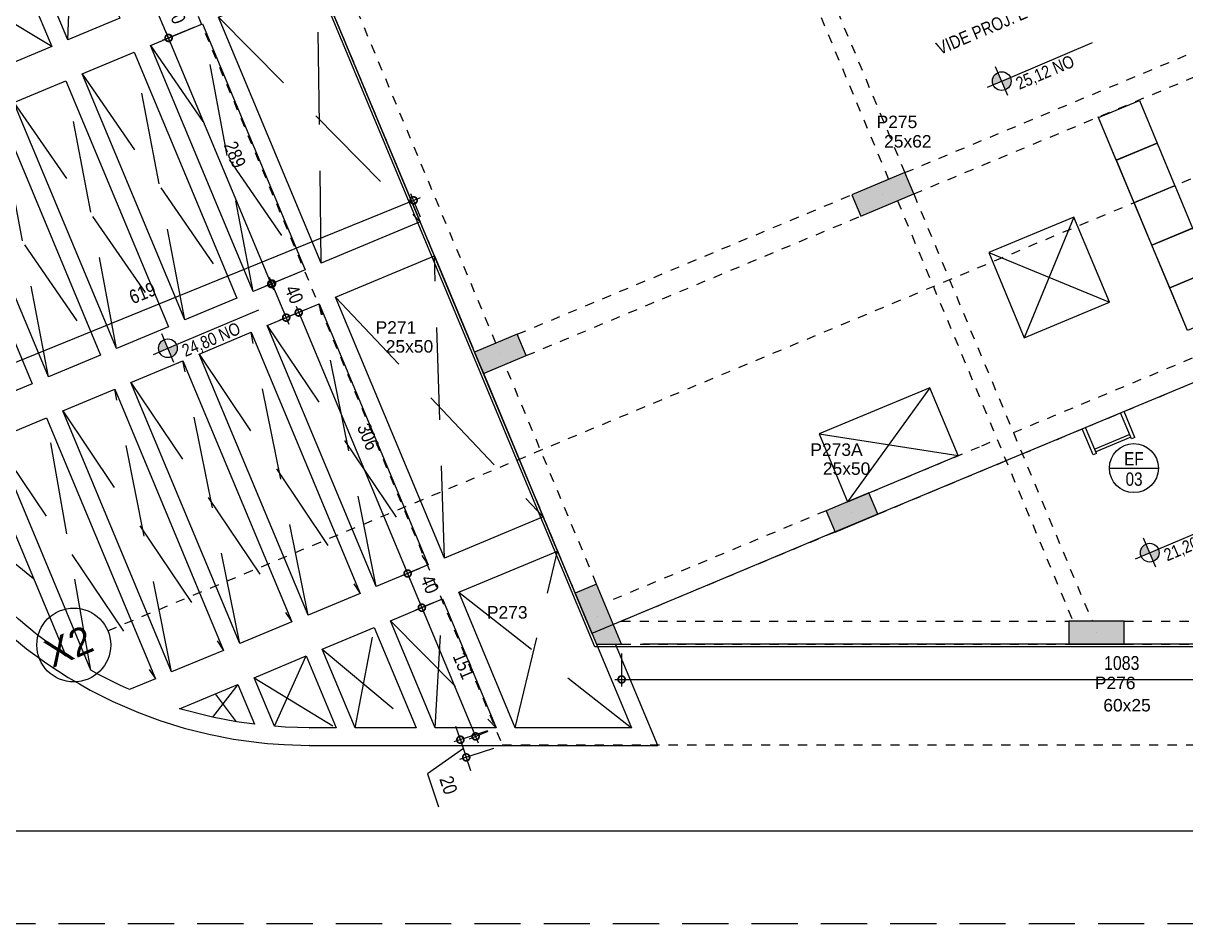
# Model space of a CAD drawing. Header units: metres. Extents: x -208 to 570, y -18 to 184.
# Drawn here: x -88.77 to -76.19, y -6.08 to 3.72 of the extents above; entities that cross this region are included whole.
import ezdxf
from ezdxf.enums import TextEntityAlignment as Align

# ---------------------------------------------------------------- set-up
doc = ezdxf.new("R2010")
doc.units = ezdxf.units.M
doc.header["$PDMODE"] = 35
doc.linetypes.add('DASHEDX2', pattern=[1.5, 1, -0.5])
doc.linetypes.add('ESTILO_TQS_0004', pattern=[1.12, 0.5, -0.2, 0.01, -0.2, 0.01, -0.2])
for name, color, linetype in [('1', 232, 'DASHEDX2'), ('12', 232, 'Continuous'), ('205', 232, 'ESTILO_TQS_0004'), ('242', 143, 'Continuous'), ('28', 232, 'Continuous'), ('29', 232, 'Continuous'), ('4', 2, 'Continuous'), ('5', 1, 'Continuous'), ('9', 232, 'Continuous'), ('ARQ-ALV ACAB', 4, 'Continuous'), ('ARQ-ALV OSSO', 5, 'Continuous'), ('ARQ-AUX', 7, 'Continuous'), ('ARQ-AUX2', 2, 'Continuous'), ('ARQ-CAX', 1, 'Continuous'), ('ARQ-DIM', 2, 'Continuous'), ('ARQ-DIM EMBASAM', 2, 'Continuous'), ('ARQ-PRJ', 7, 'DASHEDX2'), ('ARQ-SIM', 1, 'Continuous'), ('ARQ-SIM EMBASAM', 1, 'Continuous'), ('ARQ-TXT EMBASAM', 2, 'Continuous'), ('ETE-PAREDE', 5, 'Continuous')]:
    doc.layers.add(name, color=color, linetype=linetype)
doc.styles.add('Adesa', font='ARIALN.TTF')
doc.styles.get("Standard").update_dxf_attribs({"font": 'arial.ttf'})
doc.dimstyles.new('ADESA 1-0075', dxfattribs={"dimtxt": 0.15, "dimasz": 0.15, "dimexe": 0.075, "dimexo": 0.1, "dimgap": 0.1, "dimtad": 1, "dimdec": 1, "dimlfac": 100, "dimzin": 12, "dimtxsty": 'Adesa', "dimblk": 'DOTSMALL', "dimcen": 1, "dimdle": 0.075, "dimclrd": 1, "dimclre": 1, "dimclrt": 256, "dimazin": 3, "dimtm": 1e-09, "dimtfac": 1, "dimtdec": 1, "dimtmove": 1, "dimatfit": 0, "dimldrblk": 'DOTSMALL', "dimfxl": 0.8, "dimtvp": 2, "dimtolj": 1, "dimtzin": 0, "dimarcsym": 0})

# ---------------------------------------------------------------- blocks, each defined once
blk = doc.blocks.new('ARQ-PERG RED')
at = {"layer": '1'}
for p, q in [((-1.197, -0.686), (-0.653, 1.023)), ((-1.935, -0.994), (-1.899, 0.503)), ((-1.724, 0.576), (-0.127, -0.239)), ((-2.674, -1.302), (-2.613, 0.135)), ((-2.447, 0.233), (-1.372, -0.759)), ((-3.12, -0.233), (-2.111, -1.067)), ((-3.412, -1.61), (-3.272, -0.362)), ((0.069, -3.719), (0.027, -0.608)), ((-2.849, -1.376), (-3.734, -0.839)), ((-0.67, -4.027), (-1.218, -1.128)), ((-1.043, -1.055), (1.139, -3.272)), ((-4.477, -2.055), (-3.755, -1.281)), ((-1.781, -1.363), (-0.107, -3.792)), ((-3.587, -1.684), (-4.203, -1.503)), ((-1.408, -4.335), (-1.957, -1.437)), ((-2.146, -4.643), (-2.695, -1.745)), ((-2.52, -1.671), (-0.845, -4.1)), ((-3.258, -1.98), (-1.583, -4.408)), ((-2.884, -4.951), (-3.433, -2.053)), ((-3.622, -5.259), (-4.171, -2.361)), ((-3.996, -2.288), (-2.321, -4.717)), ((-4.699, -2.679), (-3.059, -5.025)), ((-4.556, -5.649), (-4.525, -3.589)), ((1.402, -6.914), (1.293, -3.642)), ((-3.798, -5.333), (-4.867, -4.099)), ((0.223, -4.088), (2.472, -6.468)), ((0.664, -7.222), (0.047, -4.161)), ((-0.516, -4.396), (1.227, -6.987)), ((-0.074, -7.53), (-0.691, -4.469)), ((-0.813, -7.839), (-1.429, -4.778)), ((-1.254, -4.704), (0.489, -7.295)), ((-1.992, -5.013), (-0.25, -7.604)), ((-1.551, -8.146), (-2.167, -5.086)), ((-2.426, -8.127), (-2.905, -5.394)), ((-2.73, -5.32), (-0.988, -7.912)), ((-3.468, -5.629), (-1.726, -8.22)), ((-3.644, -5.702), (-3.589, -7.209)), ((-4.404, -6.019), (-3.046, -7.133)), ((2.169, -8.751), (2.626, -6.837)), ((1.556, -7.283), (3.425, -8.751)), ((1.302, -8.751), (1.381, -7.356)), ((0.435, -8.751), (0.643, -7.665)), ((0.818, -7.591), (1.963, -8.751)), ((0.08, -7.9), (1.096, -8.751)), ((-0.439, -8.734), (-0.096, -7.973)), ((-0.834, -8.281), (-1.108, -8.635)), ((-0.659, -8.208), (0.229, -8.751)), ((-0.848, -8.686), (-1.075, -8.382))]:
    blk.add_line(p, q, dxfattribs=at)
at = {"layer": '4'}
for p, q in [((-1.885, 0.715), (-0.551, 1.272)), ((-0.004, -0.041), (-0.551, 1.272)), ((-1.724, 0.576), (-0.653, 1.023)), ((-0.653, 1.023), (-0.179, -0.114)), ((-2.235, 0.561), (-1.885, 0.715)), ((-2.479, 0.435), (-2.235, 0.561)), ((-1.908, 0.5), (-1.899, 0.503)), ((-2.716, 0.295), (-2.479, 0.435)), ((-2.387, 0.268), (-2.153, 0.39)), ((-2.153, 0.39), (-1.908, 0.5)), ((-2.944, 0.143), (-2.716, 0.295)), ((-2.447, 0.233), (-2.387, 0.268)), ((-3.164, -0.022), (-2.944, 0.143)), ((-2.835, -0.012), (-2.615, 0.134)), ((-3.375, -0.198), (-3.164, -0.022)), ((-3.046, -0.171), (-2.945, -0.095)), ((-2.945, -0.095), (-2.835, -0.012)), ((-3.575, -0.386), (-3.375, -0.198)), ((-3.12, -0.233), (-3.046, -0.171)), ((-3.442, -0.521), (-3.272, -0.362)), ((-3.765, -0.584), (-3.575, -0.386)), ((-3.944, -0.793), (-3.765, -0.584)), ((-3.624, -0.712), (-3.442, -0.521)), ((-3.734, -0.839), (-3.624, -0.712)), ((-4.111, -1.011), (-3.944, -0.793)), ((-4.265, -1.237), (-4.111, -1.011)), ((-4.106, -1.34), (-3.957, -1.122)), ((-3.957, -1.122), (-3.869, -1.008)), ((-3.957, -1.122), (-3.957, -1.122)), ((-4.408, -1.472), (-4.265, -1.237)), ((-4.247, -1.576), (-4.106, -1.34)), ((-4.537, -1.715), (-4.408, -1.472)), ((-4.366, -1.799), (-4.247, -1.576)), ((-4.661, -1.988), (-4.537, -1.715)), ((-3.587, -1.684), (-4.477, -2.055)), ((-4.477, -2.055), (-4.366, -1.799)), ((-4.754, -2.219), (-4.661, -1.988)), ((-4.668, -2.568), (-4.171, -2.361)), ((-4.699, -2.679), (-4.668, -2.568)), ((-4.404, -6.019), (-4.343, -6.129)), ((-2.792, -7.899), (-2.697, -7.971)), ((-1.466, -8.545), (-0.834, -8.281)), ((-0.834, -8.281), (-0.654, -8.713)), ((-1.108, -8.635), (-1.466, -8.545)), ((-0.654, -8.713), (-0.848, -8.686))]:
    blk.add_line(p, q, dxfattribs=at)
for points in [[(-1.899, 0.503), (-1.372, -0.759)], [(-1.197, -0.686), (-1.724, 0.576)], [(-1.884, 0.428), (-1.882, 0.429)], [(-2.613, 0.135), (-2.111, -1.067)], [(-1.935, -0.994), (-2.447, 0.233)], [(-2.674, -1.302), (-3.12, -0.233)], [(-0.127, -0.239), (-1.197, -0.686)], [(-3.272, -0.362), (-2.849, -1.376)], [(-1.043, -1.055), (0.027, -0.608)], [(0.027, -0.608), (1.139, -3.272)], [(-3.412, -1.61), (-3.734, -0.839)], [(-1.372, -0.759), (-1.935, -0.994)], [(-3.869, -1.008), (-3.587, -1.684)], [(-2.111, -1.067), (-2.674, -1.302)], [(-1.781, -1.363), (-1.218, -1.128)], [(-1.218, -1.128), (-0.107, -3.792)], [(0.069, -3.719), (-1.043, -1.055)], [(-2.849, -1.376), (-3.412, -1.61)], [(-0.67, -4.027), (-1.781, -1.363)], [(-2.52, -1.671), (-1.957, -1.437)], [(-1.957, -1.437), (-0.845, -4.1)], [(-3.258, -1.98), (-2.695, -1.745)], [(-2.695, -1.745), (-1.583, -4.408)], [(-1.408, -4.335), (-2.52, -1.671)], [(-2.146, -4.643), (-3.258, -1.98)], [(-3.996, -2.288), (-3.433, -2.053)], [(-3.433, -2.053), (-2.321, -4.717)], [(-4.754, -2.219), (-4.841, -2.479)], [(-4.171, -2.361), (-3.059, -5.025)], [(-2.884, -4.951), (-3.996, -2.288)], [(-4.841, -2.479), (-4.891, -2.66)], [(-4.914, -2.744), (-4.972, -3.012)], [(-4.891, -2.66), (-4.914, -2.744)], [(-3.622, -5.259), (-4.699, -2.679)], [(-4.972, -3.012), (-5.016, -3.283)], [(-4.828, -3.308), (-4.781, -2.976)], [(-4.781, -2.976), (-3.798, -5.333)], [(-5.016, -3.283), (-5.045, -3.557)], [(-4.855, -3.571), (-4.828, -3.308)], [(1.139, -3.272), (0.069, -3.719)], [(1.293, -3.642), (1.139, -3.272)], [(-5.045, -3.557), (-5.058, -3.831)], [(-4.868, -3.835), (-4.855, -3.571)], [(0.223, -4.088), (1.293, -3.642)], [(1.293, -3.642), (1.709, -4.638)], [(-5.058, -3.831), (-5.057, -4.105)], [(-4.867, -4.099), (-4.868, -3.835)], [(-0.107, -3.792), (-0.67, -4.027)], [(-5.057, -4.105), (-5.04, -4.379)], [(-4.851, -4.363), (-4.867, -4.099)], [(-0.845, -4.1), (-1.408, -4.335)], [(1.402, -6.914), (0.223, -4.088)], [(-0.516, -4.396), (0.047, -4.161)], [(0.047, -4.161), (1.227, -6.987)], [(-5.04, -4.379), (-5.009, -4.652)], [(-4.82, -4.625), (-4.851, -4.363)], [(0.664, -7.222), (-0.516, -4.396)], [(-1.583, -4.408), (-2.146, -4.643)], [(-1.254, -4.704), (-0.691, -4.469)], [(-0.691, -4.469), (0.489, -7.295)], [(-5.009, -4.652), (-4.962, -4.923)], [(-4.776, -4.885), (-4.82, -4.625)], [(-2.321, -4.717), (-2.884, -4.951)], [(-1.992, -5.013), (-1.429, -4.778)], [(-1.429, -4.778), (-0.25, -7.604)], [(-0.074, -7.53), (-1.254, -4.704)], [(-4.717, -5.143), (-4.776, -4.885)], [(1.805, -4.868), (2.472, -6.468)], [(-4.962, -4.923), (-4.901, -5.19)], [(-3.059, -5.025), (-3.622, -5.259)], [(-0.813, -7.839), (-1.992, -5.013)], [(-4.644, -5.397), (-4.717, -5.143)], [(-2.73, -5.32), (-2.167, -5.086)], [(-2.167, -5.086), (-0.988, -7.912)], [(-4.901, -5.19), (-4.825, -5.454)], [(-4.557, -5.646), (-4.644, -5.397)], [(-3.798, -5.333), (-4.556, -5.649)], [(-3.468, -5.629), (-2.905, -5.394)], [(-2.905, -5.394), (-1.726, -8.22)], [(-1.551, -8.146), (-2.73, -5.32)], [(-4.825, -5.454), (-4.735, -5.714)], [(-4.556, -5.649), (-4.557, -5.646)], [(-2.426, -8.127), (-3.468, -5.629)], [(-4.735, -5.714), (-4.655, -5.907)], [(-4.404, -6.019), (-3.644, -5.702)], [(-3.644, -5.702), (-2.697, -7.971)], [(-4.655, -5.907), (-4.63, -5.968)], [(-4.63, -5.968), (-4.512, -6.216)], [(-4.216, -6.361), (-4.343, -6.129)], [(-4.512, -6.216), (-4.38, -6.457)], [(-4.077, -6.585), (-4.216, -6.361)], [(-4.38, -6.457), (-4.236, -6.69)], [(2.472, -6.468), (1.402, -6.914)], [(2.626, -6.837), (2.472, -6.468)], [(-3.926, -6.802), (-4.077, -6.585)], [(-4.236, -6.69), (-4.079, -6.915)], [(-4.079, -6.915), (-3.909, -7.131)], [(-3.763, -7.01), (-3.926, -6.802)], [(1.556, -7.283), (2.626, -6.837)], [(2.626, -6.837), (2.943, -7.596)], [(-3.589, -7.209), (-3.763, -7.01)], [(1.227, -6.987), (0.664, -7.222)], [(-3.909, -7.131), (-3.728, -7.338)], [(-3.404, -7.397), (-3.589, -7.209)], [(0.489, -7.295), (-0.074, -7.53)], [(2.169, -8.751), (1.556, -7.283)], [(-3.728, -7.338), (-3.536, -7.534)], [(-3.209, -7.576), (-3.404, -7.397)], [(0.818, -7.591), (1.381, -7.356)], [(1.381, -7.356), (1.963, -8.751)], [(-3.536, -7.534), (-3.334, -7.72)], [(-3.005, -7.743), (-3.209, -7.576)], [(-0.25, -7.604), (-0.813, -7.839)], [(0.08, -7.9), (0.643, -7.665)], [(0.643, -7.665), (1.096, -8.751)], [(1.302, -8.751), (0.818, -7.591)], [(-3.334, -7.72), (-3.121, -7.894)], [(-2.792, -7.899), (-3.005, -7.743)], [(-3.121, -7.894), (-2.9, -8.056)], [(-0.988, -7.912), (-1.551, -8.146)], [(0.435, -8.751), (0.08, -7.9)], [(3.047, -7.846), (3.425, -8.751)], [(3.71, -8.941), (3.253, -7.846)], [(-0.659, -8.208), (-0.096, -7.973)], [(-0.096, -7.973), (0.229, -8.751)], [(-2.9, -8.056), (-2.67, -8.205)], [(-2.341, -8.175), (-2.426, -8.127)], [(-2.106, -8.294), (-2.341, -8.175)], [(-2.67, -8.205), (-2.548, -8.275)], [(-2.548, -8.275), (-2.432, -8.342)], [(-2.006, -8.337), (-2.106, -8.294)], [(-1.726, -8.22), (-2.006, -8.337)], [(-0.439, -8.734), (-0.659, -8.208)], [(-2.432, -8.342), (-2.186, -8.466)], [(-2.186, -8.466), (-1.908, -8.586)], [(-1.908, -8.586), (-1.678, -8.672)], [(-1.678, -8.672), (-1.415, -8.754)], [(-0.848, -8.686), (-1.108, -8.635)], [(-1.415, -8.754), (-1.149, -8.821)], [(-0.323, -8.744), (-0.439, -8.734)], [(-0.056, -8.751), (-0.323, -8.744)], [(0.229, -8.751), (-0.058, -8.751)], [(-0.058, -8.751), (-0.056, -8.751)], [(1.096, -8.751), (0.435, -8.751)], [(1.963, -8.751), (1.302, -8.751)], [(3.425, -8.751), (2.169, -8.751)], [(-1.149, -8.821), (-0.88, -8.873)], [(-0.88, -8.873), (-0.608, -8.911)], [(-0.608, -8.911), (-0.512, -8.919)], [(-0.512, -8.919), (-0.334, -8.933)], [(-0.334, -8.933), (-0.061, -8.941)], [(-0.058, -8.941), (-0.061, -8.941)], [(-0.058, -8.941), (0.372, -8.941)], [(0.372, -8.941), (1.239, -8.941)], [(1.239, -8.941), (2.105, -8.941)], [(2.105, -8.941), (3.71, -8.941)]]:
    blk.add_lwpolyline(points, dxfattribs=at)
blk = doc.blocks.new('_DotSmall')
at = {"color": 0, "linetype": 'ByBlock', "const_width": 0.5}
blk.add_lwpolyline([(-0.0625, 0, 1), (0.0625, 0, 1)], format="xyb", close=True, dxfattribs=at)
blk = doc.blocks.new('*D111')
at = {"layer": 'ARQ-DIM EMBASAM', "color": 1, "lineweight": -2, "transparency": 16777216}
for p, q in [((-82.297, -3.1), (-82.297, -3.456)), ((-71.47, -3.101), (-71.47, -3.456)), ((-82.372, -3.381), (-71.395, -3.381))]:
    blk.add_line(p, q, dxfattribs=at)
at = {"layer": 'Defpoints', "color": 0, "transparency": 16777216}
for p in [(-82.297, -3, 0), (-71.47, -3.001), (-71.47, -3.381)]:
    blk.add_point(p, dxfattribs=at)
at = {"layer": 'ARQ-DIM EMBASAM', "color": 1, "lineweight": -2, "transparency": 16777216, "xscale": 0.15, "yscale": 0.15, "zscale": 0.15, "rotation": 180}
blk.add_blockref('_DotSmall', (-82.297, -3.381), dxfattribs=at)
at = {"layer": 'ARQ-DIM EMBASAM', "color": 1, "lineweight": -2, "transparency": 16777216, "xscale": 0.15, "yscale": 0.15, "zscale": 0.15}
blk.add_blockref('_DotSmall', (-71.47, -3.381), dxfattribs=at)
at = {"layer": 'ARQ-DIM EMBASAM', "transparency": 16777216, "insert": (-76.884, -3.204), "char_height": 0.15, "attachment_point": 5, "style": 'Adesa'}
blk.add_mtext('\\A1;1083', dxfattribs=at)
blk = doc.blocks.new('NipAcOs')
at = {"layer": 'ARQ-SIM'}
h = blk.add_hatch(color=256, dxfattribs=at)
h.dxf.hatch_style = 1
h.paths.add_polyline_path([(0, 0.15, 0.414214), (-0.15, 0), (0, 0)])
h.paths.add_polyline_path([(0.15, 0), (0, 0), (0, -0.15, 0.414214)])
for p, q in [((0, -0.25), (0, 0.25)), ((-0.25, 0), (0.15, 0)), ((0.15, 0), (1.583, 0))]:
    blk.add_line(p, q, dxfattribs=at)
blk.add_circle((0, 0), 0.15, dxfattribs=at)
at = {"style": 'Adesa'}
for p in [(0.204, 0.06), (0.204, -0.24)]:
    blk.add_attdef('000,00', p, '', height=0.2, dxfattribs=at)
blk = doc.blocks.new('*D156')
at = {"layer": 'ARQ-DIM EMBASAM', "color": 1, "lineweight": -2, "transparency": 16777216}
for p, q in [((-84.479, 1.835), (-90.353, -0.557)), ((-84.475, 1.625), (-84.577, 1.876)), ((-90.21, -0.71), (-90.312, -0.46))]:
    blk.add_line(p, q, dxfattribs=at)
at = {"layer": 'Defpoints', "color": 0, "transparency": 16777216}
for p in [(-84.437, 1.532), (-90.284, -0.529), (-90.172, -0.803)]:
    blk.add_point(p, dxfattribs=at)
at = {"layer": 'ARQ-DIM EMBASAM', "color": 1, "lineweight": -2, "transparency": 16777216, "xscale": 0.15, "yscale": 0.15, "zscale": 0.15}
for p, rotation in [((-84.548, 1.806), 22.15440015713649), ((-90.284, -0.529), 202.1544001571365)]:
    blk.add_blockref('_DotSmall', p, dxfattribs=dict(at, rotation=rotation))
at = {"layer": 'ARQ-DIM EMBASAM', "transparency": 16777216, "insert": (-87.483, 0.802), "char_height": 0.15, "attachment_point": 5, "rotation": 22.1544, "style": 'Adesa'}
blk.add_mtext('\\A1;619', dxfattribs=at)
blk = doc.blocks.new('*D158')
at = {"layer": 'ARQ-DIM EMBASAM', "color": 1, "lineweight": -2, "transparency": 16777216}
for p, q in [((-86.927, 3.679), (-87.27, 3.536)), ((-86.06, 0.832), (-87.229, 3.634)), ((-85.815, 1.015), (-86.158, 0.872))]:
    blk.add_line(p, q, dxfattribs=at)
at = {"layer": 'Defpoints', "color": 0, "transparency": 16777216}
for p in [(-86.835, 3.718), (-87.2, 3.565), (-85.723, 1.054)]:
    blk.add_point(p, dxfattribs=at)
at = {"layer": 'ARQ-DIM EMBASAM', "color": 1, "lineweight": -2, "transparency": 16777216, "xscale": 0.15, "yscale": 0.15, "zscale": 0.15}
for p, rotation in [((-87.2, 3.565), 112.6528001356149), ((-86.089, 0.901), 292.6528001356149)]:
    blk.add_blockref('_DotSmall', p, dxfattribs=dict(at, rotation=rotation))
at = {"layer": 'ARQ-DIM EMBASAM', "transparency": 16777216, "insert": (-86.482, 2.301), "char_height": 0.15, "attachment_point": 5, "rotation": 292.6528, "style": 'Adesa'}
blk.add_mtext('\\A1;289', dxfattribs=at)
blk = doc.blocks.new('*D159')
at = {"layer": 'ARQ-DIM EMBASAM', "color": 1, "lineweight": -2, "transparency": 16777216}
for p, q in [((-87.345, 3.938), (-87.424, 3.905)), ((-87.171, 3.495), (-87.384, 4.003)), ((-87.19, 3.568), (-87.269, 3.535))]:
    blk.add_line(p, q, dxfattribs=at)
at = {"layer": 'Defpoints', "color": 0, "transparency": 16777216}
for p in [(-87.355, 3.934), (-87.252, 3.977), (-87.098, 3.607)]:
    blk.add_point(p, dxfattribs=at)
at = {"layer": 'ARQ-DIM EMBASAM', "color": 1, "lineweight": -2, "transparency": 16777216, "xscale": 0.15, "yscale": 0.15, "zscale": 0.15}
for p, rotation in [((-87.355, 3.934), 112.652895332035), ((-87.2, 3.564), 292.652895332035)]:
    blk.add_blockref('_DotSmall', p, dxfattribs=dict(at, rotation=rotation))
at = {"layer": 'ARQ-DIM EMBASAM', "transparency": 16777216, "insert": (-87.114, 3.817), "char_height": 0.15, "attachment_point": 5, "rotation": 292.6529, "style": 'Adesa'}
blk.add_mtext('\\A1;40', dxfattribs=at)
blk = doc.blocks.new('*D162')
at = {"layer": 'ARQ-DIM EMBASAM', "color": 1, "lineweight": -2, "transparency": 16777216}
for p, q in [((-85.815, 1.015), (-86.15, 0.876)), ((-86.11, 0.974), (-85.898, 0.466)), ((-85.662, 0.646), (-85.996, 0.507))]:
    blk.add_line(p, q, dxfattribs=at)
at = {"layer": 'Defpoints', "color": 0, "transparency": 16777216}
for p in [(-85.723, 1.054), (-85.569, 0.685), (-85.927, 0.536)]:
    blk.add_point(p, dxfattribs=at)
at = {"layer": 'ARQ-DIM EMBASAM', "color": 1, "lineweight": -2, "transparency": 16777216, "xscale": 0.15, "yscale": 0.15, "zscale": 0.15}
for p, rotation in [((-86.081, 0.905), 112.6374929004112), ((-85.927, 0.536), 292.6374929004112)]:
    blk.add_blockref('_DotSmall', p, dxfattribs=dict(at, rotation=rotation))
at = {"layer": 'ARQ-DIM EMBASAM', "transparency": 16777216, "insert": (-85.841, 0.788), "char_height": 0.15, "attachment_point": 5, "rotation": 292.6375, "style": 'Adesa'}
blk.add_mtext('\\A1;40', dxfattribs=at)
blk = doc.blocks.new('*D163')
at = {"layer": 'ARQ-DIM EMBASAM', "color": 1, "lineweight": -2, "transparency": 16777216}
for p, q in [((-85.662, 0.646), (-85.861, 0.563)), ((-85.821, 0.661), (-84.584, -2.304)), ((-84.482, -2.18), (-84.682, -2.263))]:
    blk.add_line(p, q, dxfattribs=at)
at = {"layer": 'Defpoints', "color": 0, "transparency": 16777216}
for p in [(-85.569, 0.685), (-84.613, -2.234), (-84.39, -2.141)]:
    blk.add_point(p, dxfattribs=at)
at = {"layer": 'ARQ-DIM EMBASAM', "color": 1, "lineweight": -2, "transparency": 16777216, "xscale": 0.15, "yscale": 0.15, "zscale": 0.15}
for p, rotation in [((-85.792, 0.591), 112.6574562015701), ((-84.613, -2.234), 292.6574562015701)]:
    blk.add_blockref('_DotSmall', p, dxfattribs=dict(at, rotation=rotation))
at = {"layer": 'ARQ-DIM EMBASAM', "transparency": 16777216, "insert": (-85.04, -0.753), "char_height": 0.15, "attachment_point": 5, "rotation": 292.6575, "style": 'Adesa'}
blk.add_mtext('\\A1;306', dxfattribs=at)
blk = doc.blocks.new('*D164')
at = {"layer": 'ARQ-DIM EMBASAM', "color": 1, "lineweight": -2, "transparency": 16777216}
for p, q in [((-84.482, -2.18), (-84.682, -2.263)), ((-84.642, -2.165), (-84.43, -2.673)), ((-84.328, -2.549), (-84.528, -2.632))]:
    blk.add_line(p, q, dxfattribs=at)
at = {"layer": 'Defpoints', "color": 0, "transparency": 16777216}
for p in [(-84.39, -2.141), (-84.236, -2.51), (-84.459, -2.604)]:
    blk.add_point(p, dxfattribs=at)
at = {"layer": 'ARQ-DIM EMBASAM', "color": 1, "lineweight": -2, "transparency": 16777216, "xscale": 0.15, "yscale": 0.15, "zscale": 0.15}
for p, rotation in [((-84.613, -2.234), 112.652227261427), ((-84.459, -2.604), 292.652227261427)]:
    blk.add_blockref('_DotSmall', p, dxfattribs=dict(at, rotation=rotation))
at = {"layer": 'ARQ-DIM EMBASAM', "transparency": 16777216, "insert": (-84.373, -2.351), "char_height": 0.15, "attachment_point": 5, "rotation": 292.6522, "style": 'Adesa'}
blk.add_mtext('\\A1;40', dxfattribs=at)
blk = doc.blocks.new('*D165')
at = {"layer": 'ARQ-DIM EMBASAM', "color": 1, "lineweight": -2, "transparency": 16777216}
for p, q in [((-84.328, -2.549), (-84.528, -2.632)), ((-84.487, -2.534), (-83.848, -4.067)), ((-83.746, -3.943), (-83.946, -4.027))]:
    blk.add_line(p, q, dxfattribs=at)
at = {"layer": 'Defpoints', "color": 0, "transparency": 16777216}
for p in [(-84.236, -2.51), (-83.877, -3.998), (-83.653, -3.905)]:
    blk.add_point(p, dxfattribs=at)
at = {"layer": 'ARQ-DIM EMBASAM', "color": 1, "lineweight": -2, "transparency": 16777216, "xscale": 0.15, "yscale": 0.15, "zscale": 0.15}
for p, rotation in [((-84.459, -2.604), 112.6574562015701), ((-83.877, -3.998), 292.6574562015701)]:
    blk.add_blockref('_DotSmall', p, dxfattribs=dict(at, rotation=rotation))
at = {"layer": 'ARQ-DIM EMBASAM', "transparency": 16777216, "insert": (-84.005, -3.233), "char_height": 0.15, "attachment_point": 5, "rotation": 292.6575, "style": 'Adesa'}
blk.add_mtext('\\A1;151', dxfattribs=at)
blk = doc.blocks.new('*D166')
at = {"layer": 'ARQ-DIM EMBASAM', "color": 1, "lineweight": -2, "transparency": 16777216}
for p, q in [((-84.042, -4.034), (-84.09, -3.892)), ((-83.748, -3.936), (-84.113, -4.058)), ((-84.01, -4.13), (-84.399, -4.403)), ((-83.685, -4.127), (-84.05, -4.248)), ((-84.042, -4.034), (-83.979, -4.225)), ((-84.042, -4.034), (-83.979, -4.225)), ((-83.979, -4.225), (-83.931, -4.367)), ((-84.399, -4.403), (-84.279, -4.761))]:
    blk.add_line(p, q, dxfattribs=at)
at = {"layer": 'Defpoints', "color": 0, "transparency": 16777216}
for p in [(-83.653, -3.905), (-83.59, -4.095), (-83.979, -4.225)]:
    blk.add_point(p, dxfattribs=at)
at = {"layer": 'ARQ-DIM EMBASAM', "color": 1, "lineweight": -2, "transparency": 16777216, "xscale": 0.15, "yscale": 0.15, "zscale": 0.15}
for p, rotation in [((-84.042, -4.034), 288.447036429427), ((-83.979, -4.225), 108.447036429427)]:
    blk.add_blockref('_DotSmall', p, dxfattribs=dict(at, rotation=rotation))
at = {"layer": 'ARQ-DIM EMBASAM', "transparency": 16777216, "insert": (-84.171, -4.526), "char_height": 0.15, "attachment_point": 5, "rotation": 288.447, "style": 'Adesa'}
blk.add_mtext('\\A1;20', dxfattribs=at)
blk = doc.blocks.new('A$C1431a2d2')
at = {"layer": 'ARQ-AUX'}
blk.add_line((7.495, 3.396, 0.001), (7.494, 5.903), dxfattribs=at)
at = {"layer": 'ARQ-AUX', "ltscale": 0.3, "elevation": 0.003}
for points in [[(7.495, 5.896), (7.973, 5.896), (7.972, 5.396), (7.494, 5.396)], [(7.495, 5.396), (7.973, 5.396), (7.972, 4.896), (7.494, 4.896)], [(7.495, 4.896), (7.973, 4.896), (7.972, 4.396), (7.494, 4.396)], [(7.495, 4.396), (7.973, 4.396), (7.972, 3.896), (7.494, 3.896)], [(7.495, 3.896), (7.973, 3.896), (7.972, 3.396), (7.494, 3.396)]]:
    blk.add_lwpolyline(points, close=True, dxfattribs=at)
at = {"layer": 'ARQ-AUX', "ltscale": 0.3}
for points in [[(6.833, 5.003), (5.833, 5.003), (5.833, 4.003), (6.833, 4.003)], [(4.683, 3.103), (4.683, 3.898), (3.383, 3.898), (3.383, 3.103)]]:
    blk.add_lwpolyline(points, close=True, dxfattribs=at)
for points in [[(5.833, 5.003), (6.833, 4.003)], [(6.833, 5.003), (5.833, 4.003)], [(3.383, 3.898), (4.683, 3.103)], [(4.683, 3.898), (3.383, 3.103)]]:
    blk.add_lwpolyline(points, dxfattribs=at)
at = {"layer": 'ETE-PAREDE'}
for q in [(0.283, 11.103), (0.283, 2.853)]:
    blk.add_line((0.283, 5.903), q, dxfattribs=at)
at = {"layer": 'ETE-PAREDE', "color": 2}
for p, q in [((1.61, 2.853), (0.283, 2.853)), ((3.133, 2.853), (1.61, 2.853)), ((3.133, 2.853), (10.783, 2.853))]:
    blk.add_line(p, q, dxfattribs=at)
blk = doc.blocks.new('TIPO COTA$0$Chamada_planta')
at = {"layer": 'ARQ-SIM'}
blk.add_line((-0.983, 0), (0.983, 0), dxfattribs=at)
blk.add_circle((0, 0), 0.983, dxfattribs=at)
at = {"layer": 'ARQ-SIM', "color": 2, "style": 'Adesa'}
for tag, p in [('NUMERO', (0, 0.234)), ('C.D.', (0, -0.272))]:
    blk.add_attdef(tag, text='', height=0.5, dxfattribs=at).set_placement(p, align=Align.MIDDLE_CENTER)
blk = doc.blocks.new('terreno + circ vert')
at = {"layer": 'ARQ-AUX2'}
blk.add_lwpolyline([(40.5424, -5.025), (-9.4576, -5.025), (-9.4576, -6.3993), (-12.8191, -4.225), (-35.3141, -4.225), (-38.7204, -6.3934), (-38.7204, -5.025), (-98.7204, -5.025), (-98.7204, -6.3233), (-100.1347, -7.6164, -0.2181845), (-104.0373, -5.9813, -0.3681428), (-104.1124, 0.3352, -0.1038207), (-102.2922, 1.9977), (-101.1746, 2.4667), (-79.9769, 11.499), (-64.6872, 17.9037), (-47.6349, 25.1734, 0.004837), (-33.9339, 29.6502, 0.3216599), (-26.9675, 42.0962)], format="xyb", dxfattribs=at)
at = {"layer": 'ARQ-PRJ', "color": 1, "ltscale": 0.5}
blk.add_lwpolyline([(48.0419, 1.3908), (48.1056, 7.0609), (42.945, 9.4812), (35.5548, 12.9472), (27.5061, 16.8929), (22.1014, 19.5405), (15.0017, 23.0148), (8.3251, 26.282), (0.4895, 30.0914), (-5.8932, 33.2362), (-12.2759, 36.3811), (-18.9156, 39.6675), (-31.5995, 31.2229), (-104.3835, 0.8491), (-104.1403, -6.025), (40.5424, -6.025, 0.4109303)], format="xyb", close=True, dxfattribs=at)
blk = doc.blocks.new('est-lo-25-3s2-r00')
at = {"layer": '4'}
h = blk.add_hatch(color=8, dxfattribs=at)
h.dxf.hatch_style = 1
h.paths.add_polyline_path([(-3189.26065, -1899.956737), (-3198.889782, -1876.885547), (-3245.032162, -1896.14381), (-3235.403031, -1919.215)])
h.paths.add_polyline_path([(-3615.69668, -2305.03035), (-3555.69668, -2305.03035), (-3555.69668, -2280.03035), (-3615.69668, -2280.03035)])
h.paths.add_polyline_path([(-3783.423629, -1817.468358), (-3793.052761, -1794.397167), (-3850.269313, -1818.277413), (-3840.640182, -1841.348603)])
h.paths.add_polyline_path([(-3945.450621, -1348.650142), (-3955.079753, -1325.578951), (-4001.222133, -1344.837214), (-3991.593002, -1367.908404)])
h.paths.add_polyline_path([(-4149.773179, -2249.604416), (-4126.668823, -2304.976608), (-4099.577947, -2304.976608), (-4126.699483, -2239.976788)])
h.paths.add_polyline_path([(-3030.630831, -2280.03035), (-3079.19668, -2280.03035), (-3079.19668, -2305.03035), (-3020.19668, -2305.03035)])
h.paths.add_polyline_path([(-4202.874805, -1992.485394), (-4212.503937, -1969.414203), (-4258.646318, -1988.672466), (-4249.017186, -2011.743656)])
h.paths.add_polyline_path([(-4393.509387, -1535.608944), (-4403.138519, -1512.537754), (-4449.2809, -1531.796017), (-4439.651768, -1554.867207)])
h.paths.add_polyline_path([(-3497.392221, -1161.690461), (-3507.021353, -1138.619271), (-3553.163734, -1157.877534), (-3543.534602, -1180.948724)])
h.paths.add_polyline_path([(-3306.712023, -1618.548476), (-3316.341155, -1595.477286), (-3362.483536, -1614.735549), (-3352.854404, -1637.806739)])
h.paths.add_polyline_path([(-3822.412309, -2164.212091), (-3832.041441, -2141.140901), (-3878.183822, -2160.399164), (-3868.55469, -2183.470354)])
at = {"layer": '1'}
for p, q in [((-3991.593469, -1367.907285), (-3810.586156, -1801.713051)), ((-3974.058668, -1360.590814), (-3793.051355, -1794.396581)), ((-4619.594532, -1477.156626), (-4228.692171, -2414.03035)), ((-4235.574221, -1979.045505), (-4416.583369, -1545.236692)), ((-4258.646318, -1988.672466), (-4439.655465, -1554.863652)), ((-3793.052761, -1794.397167), (-3362.48204, -1614.739132)), ((-3783.423629, -1817.468358), (-3352.852909, -1637.810323)), ((-4212.501766, -1969.413297), (-3850.269853, -1818.270011)), ((-3783.423629, -1817.468358), (-3590.417658, -2280.03035)), ((-3800.958431, -1824.784828), (-3611.005288, -2280.03035)), ((-3962.932302, -1892.368045), (-3840.642892, -1841.342107)), ((-4202.874805, -1992.485394), (-3962.933207, -1892.365875)), ((-3675.605615, -2075.86718), (-3245.009348, -1896.198486)), ((-3665.97868, -2098.939287), (-3235.380217, -1919.269676)), ((-4149.773179, -2249.604416), (-4249.021208, -2011.745334)), ((-4126.701083, -2239.977455), (-4225.949111, -2002.118374)), ((-3709.752031, -2090.114963), (-3693.140408, -2083.18367)), ((-3832.041441, -2141.140901), (-3709.752937, -2090.112792)), ((-3822.412309, -2164.212091), (-3683.513473, -2106.255777)), ((-3878.183822, -2160.399164), (-4118.128747, -2260.517523)), ((-3868.55469, -2183.470354), (-4099.971598, -2280.03035)), ((-4099.971598, -2280.03035), (-3615.69668, -2280.03035)), ((-3555.69668, -2280.03035), (-3079.19668, -2280.03035)), ((-4099.577947, -2304.976608), (-3615.69668, -2304.976608)), ((-3555.69668, -2305.03035), (-3079.19668, -2305.03035)), ((-4228.692171, -2414.03035), (-3019.888478, -2414.03035))]:
    blk.add_line(p, q, dxfattribs=at)
at = {"layer": '205'}
blk.add_line((-4655.610615, -2290.388674), (2212.807186, 576.255675), dxfattribs=at)
at = {"layer": '242', "linetype": 'Continuous'}
for p, q in [((-3816.846471, -1817.872885), (-3816.846471, -1817.872885)), ((-4230.760562, -1990.57893), (-4230.760562, -1990.57893)), ((-3850.298065, -2162.305628), (-3850.298065, -2162.305628)), ((-4125.345502, -2274.819434), (-4125.345502, -2274.819434)), ((-3585.69668, -2292.53035), (-3585.69668, -2292.53035))]:
    blk.add_line(p, q, dxfattribs=at)
at = {"layer": '28'}
blk.add_circle((-4692.524519, -2305.795285), 40, dxfattribs=at)
at = {"layer": '4'}
for points in [[(-3783.423629, -1817.468358), (-3793.052761, -1794.397167), (-3850.269313, -1818.277413), (-3840.640182, -1841.348603), (-3783.423629, -1817.468358)], [(-4202.874805, -1992.485394), (-4212.503937, -1969.414203), (-4258.646318, -1988.672466), (-4249.017186, -2011.743656), (-4202.874805, -1992.485394)], [(-3822.412309, -2164.212091), (-3832.041441, -2141.140901), (-3878.183822, -2160.399164), (-3868.55469, -2183.470354), (-3822.412309, -2164.212091)], [(-4149.773179, -2249.604416), (-4126.668823, -2304.976608), (-4099.577947, -2304.976608), (-4126.699483, -2239.976788), (-4149.773179, -2249.604416)], [(-3615.69668, -2305.03035), (-3555.69668, -2305.03035), (-3555.69668, -2280.03035), (-3615.69668, -2280.03035), (-3615.69668, -2305.03035)]]:
    blk.add_lwpolyline(points, dxfattribs=at)
at = {"layer": '5'}
for points in [[(-3783.423629, -1817.468358), (-3793.052761, -1794.397167), (-3850.269313, -1818.277413), (-3840.640182, -1841.348603), (-3783.423629, -1817.468358)], [(-4202.874805, -1992.485394), (-4212.503937, -1969.414203), (-4258.646318, -1988.672466), (-4249.017186, -2011.743656), (-4202.874805, -1992.485394)], [(-3822.412309, -2164.212091), (-3832.041441, -2141.140901), (-3878.183822, -2160.399164), (-3868.55469, -2183.470354), (-3822.412309, -2164.212091)], [(-4149.773179, -2249.604416), (-4126.668823, -2304.976608), (-4099.577947, -2304.976608), (-4126.699483, -2239.976788), (-4149.773179, -2249.604416)], [(-3615.69668, -2305.03035), (-3555.69668, -2305.03035), (-3555.69668, -2280.03035), (-3615.69668, -2280.03035), (-3615.69668, -2305.03035)]]:
    blk.add_lwpolyline(points, dxfattribs=at)
at = {"layer": '12'}
for s, p in [('25x62', (-3815.48722, -1767.210254)), ('25x50', (-4354.867563, -1989.252113)), ('25x50', (-3881.779857, -2121.562465)), ('60x25', (-3578.24295, -2377.722985))]:
    blk.add_text(s, height=13.5, dxfattribs=at).set_placement(p)
at = {"layer": '29'}
blk.add_text('X2', height=30, rotation=22.654, dxfattribs=at).set_placement((-4715.945432, -2330.981837))
at = {"layer": '9'}
for s, p in [('P275', (-3823.593955, -1746.175037)), ('P271', (-4365.87128, -1968.722631)), ('P273A', (-3895.310477, -2101.02966)), ('P273', (-4245.407608, -2277.17986)), ('P276', (-3587.430251, -2353.614249))]:
    blk.add_text(s, height=13.5, dxfattribs=at).set_placement(p)

msp = doc.modelspace()

# ---------------------------------------------------------------- linework, layer by layer
at = {"layer": 'ARQ-ALV ACAB'}
for p, q in [((-82.5856, -3.0264), (-85.8286, 4.745)), ((-71.4317, -3.0263), (-82.5856, -3.0264))]:
    msp.add_line(p, q, dxfattribs=at)
at = {"layer": 'ARQ-ALV OSSO'}
for p, q in [((-82.6735, -2.75), (-85.699, 4.5011)), ((-71.4317, -3.0013), (-82.0691, -3))]:
    msp.add_line(p, q, dxfattribs=at)
at = {"layer": 'ARQ-CAX'}
for p, q in [((-76.7786, -0.7759), (-76.8961, -0.4944)), ((-76.7417, -0.7605), (-76.8592, -0.479)), ((-77.1939, -0.9493), (-77.3114, -0.6678)), ((-77.157, -0.9338), (-77.2745, -0.6524)), ((-76.7979, -0.7298), (-77.1763, -0.8877)), ((-76.7863, -0.7575), (-77.1647, -0.9154)), ((-76.7417, -0.7605), (-76.7786, -0.7759)), ((-77.157, -0.9338), (-77.1939, -0.9493))]:
    msp.add_line(p, q, dxfattribs=at)

# ---------------------------------------------------------------- block references
at = {"linetype": 'Continuous', "xscale": 0.01, "yscale": 0.01, "zscale": 0.01}
msp.add_blockref('est-lo-25-3s2-r00', (-41.3011, 20.0498, 0), dxfattribs=at)
at = {"layer": 'ARQ-ALV ACAB'}
msp.add_blockref('terreno + circ vert', (0, 0, 0), dxfattribs=at)
at = {"layer": 'ARQ-AUX2'}
msp.add_blockref('ARQ-PERG RED', (-85.6165, 4.846), dxfattribs=at)
at = {"layer": 'ARQ-DIM', "rotation": 22.65399906739829}
msp.add_blockref('A$C1431a2d2', (-81.7802, -5.6239), dxfattribs=at)
at = {"layer": 'ARQ-SIM'}
ref = msp.add_blockref('TIPO COTA$0$Chamada_planta', (-76.752, -1.0934, 0), dxfattribs=dict(at, xscale=0.27, yscale=0.27, zscale=0.27))
ref.add_attrib('NUMERO', 'EF', dxfattribs={"color": 2, "height": 0.144, "style": 'Adesa'}).set_placement((-76.752, -0.992, 0), align=Align.MIDDLE_CENTER)
ref.add_attrib('C.D.', '03', dxfattribs={"color": 2, "height": 0.144, "style": 'Adesa'}).set_placement((-76.7506, -1.2124, 0), align=Align.MIDDLE_CENTER)
at = {"layer": 'ARQ-SIM EMBASAM'}
ref = msp.add_blockref('NipAcOs', (-78.1827, 3.0971), dxfattribs=dict(at, xscale=0.675, yscale=0.675, zscale=0.675, rotation=23))
ref.add_attrib('000,00', '25,12 NO', (-77.9927, 3.0018), dxfattribs={"layer": '0', "color": 2, "height": 0.135, "rotation": 23, "style": 'Adesa'})
ref = msp.add_blockref('NipAcOs', (-87.2082, 0.2047), dxfattribs=dict(at, xscale=0.675, yscale=0.675, zscale=0.675, rotation=23))
ref.add_attrib('000,00', '24,80 NO', (-87.0181, 0.1094), dxfattribs={"layer": '0', "color": 2, "height": 0.135, "rotation": 23, "style": 'Adesa'})
ref = msp.add_blockref('NipAcOs', (-76.5811, -2.0086), dxfattribs=dict(at, xscale=0.675, yscale=0.675, zscale=0.675, rotation=23))
ref.add_attrib('000,00', '21,20 NO', (-76.391, -2.1039), dxfattribs={"layer": '0', "color": 2, "height": 0.135, "rotation": 23, "style": 'Adesa'})

# ---------------------------------------------------------------- texts
at = {"layer": 'ARQ-TXT EMBASAM', "style": 'Adesa'}
msp.add_text('VIDE PROJ. ESPECÍFICO', height=0.14, rotation=23, dxfattribs=at).set_placement((-77.9752, 3.7513, -0.0353), align=Align.CENTER)

# ---------------------------------------------------------------- dimensions: what is measured, and where the dimension line sits
at = {"layer": 'ARQ-DIM EMBASAM'}
for p1, p2, distance, picture, middle in [((-87.0981, 3.6068), (-87.2525, 3.9767), 0.1107, '*D159', (-87.1145, 3.8172)), ((-85.7232, 1.0538), (-86.8349, 3.7175), 0.3961, '*D158', (-86.4816, 2.3011)), ((-84.4368, 1.5322), (-90.1722, -0.803), -0.2958, '*D156', (-87.4827, 0.8022)), ((-85.7232, 1.0538), (-85.5692, 0.6846), -0.3873, '*D162', (-85.8407, 0.7881)), ((-85.5692, 0.6846), (-84.3896, -2.1413), -0.2417, '*D163', (-85.0395, -0.7535)), ((-84.2355, -2.5105), (-83.6535, -3.9048), -0.2417, '*D165', (-84.0046, -3.2328)), ((-83.6535, -3.9048), (-83.59, -4.095), -0.4096, '*D166', (-84.1994, -4.4419))]:
    dim = msp.add_aligned_dim(p1=p1, p2=p2, distance=distance, dimstyle='ADESA 1-0075', override={"dimdec": 0}, dxfattribs=at)
    dim.commit()
    dim.dimension.update_dxf_attribs({"geometry": picture, "text_midpoint": middle})
dim = msp.add_aligned_dim(p1=(-84.3896, -2.1413), p2=(-84.2355, -2.5105), distance=-0.2417, dimstyle='ADESA 1-0075', dxfattribs=at)
dim.commit()
dim.dimension.update_dxf_attribs({"geometry": '*D164', "text_midpoint": (-84.3727, -2.351)})
dim = msp.add_linear_dim(base=(-71.4704, -3.3808), p1=(-82.2969, -3, 0), p2=(-71.4704, -3.0014), dimstyle='ADESA 1-0075', override={"dimdec": 0}, dxfattribs=at)
dim.commit()
dim.dimension.update_dxf_attribs({"geometry": '*D111', "text_midpoint": (-76.8836, -3.2042)})

doc.saveas('drawing.dxf')
